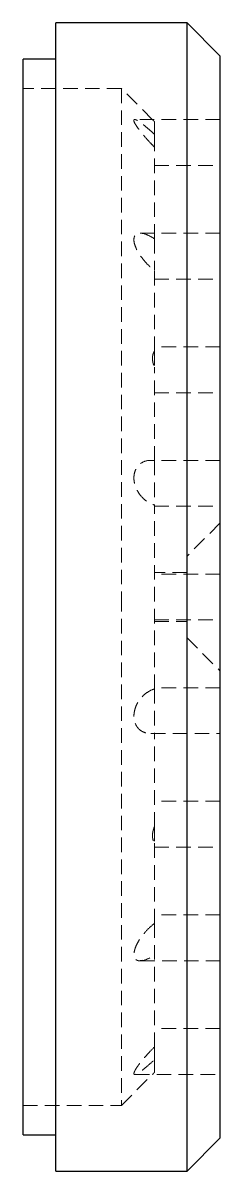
# Model space of a CAD drawing. Header units: millimetres. Extents: x 30 to 232, y 4 to 167.
# Drawn here: x 214.4 to 231.6, y 7 to 107 of the extents above; entities that cross this region are included whole.
import ezdxf

# ---------------------------------------------------------------- set-up
doc = ezdxf.new("R2010")
doc.units = ezdxf.units.MM
doc.linetypes.add('HIDDEN', pattern=[1.905, 1.27, -0.635])

msp = doc.modelspace()

# ---------------------------------------------------------------- linework, layer by layer
at = {"color": 7, "linetype": 'Continuous', "lineweight": 25}
for p, q in [((228.71, 107), (217.29, 107)), ((217.29, 57), (217.29, 107)), ((231.57, 104.14), (228.71, 107)), ((228.71, 57), (228.71, 107)), ((231.57, 104.14), (231.57, 57)), ((217.29, 103.86), (214.43, 103.86)), ((214.43, 57), (214.43, 103.86)), ((214.43, 10.14), (214.43, 57)), ((217.29, 7), (217.29, 57)), ((228.71, 7), (228.71, 57)), ((231.57, 57), (231.57, 9.86)), ((214.43, 10.14), (217.29, 10.14)), ((228.71, 7), (231.57, 9.86)), ((217.29, 7), (228.71, 7))]:
    msp.add_line(p, q, dxfattribs=at)
at = {"color": 7, "linetype": 'HIDDEN', "lineweight": 18}
for p, q in [((223, 101.29), (214.43, 101.29)), ((223, 101.29), (223, 57)), ((225.71, 98.57), (223, 101.29)), ((224.17, 98.59), (224.16, 98.59)), ((231.57, 98.59), (224.17, 98.59)), ((225.86, 97.31), (225.86, 98.42)), ((225.86, 97.31), (225.86, 96.2)), ((225.86, 88.2), (225.86, 96.2)), ((225.86, 94.59), (231.57, 94.59)), ((231.57, 88.69), (224.63, 88.69)), ((225.86, 88.2), (225.86, 85.44)), ((225.86, 78.41), (225.86, 85.44)), ((225.86, 84.69), (231.57, 84.69)), ((231.57, 78.79), (225.86, 78.79)), ((225.86, 78.42), (225.86, 77.01)), ((225.86, 68.87), (225.86, 77.01)), ((225.86, 74.79), (231.57, 74.79)), ((225.35, 68.88), (225.56, 68.88)), ((231.57, 68.9), (225.56, 68.9)), ((225.86, 68.87), (225.86, 65.01)), ((225.86, 48.99), (225.86, 65.01)), ((225.86, 64.9), (231.57, 64.9)), ((231.57, 63.43), (228.71, 60.57)), ((228.71, 59.14), (225.86, 59.14)), ((231.57, 59), (225.86, 59)), ((223, 57), (223, 12.71)), ((225.86, 55), (231.57, 55)), ((225.86, 54.86), (228.71, 54.86)), ((228.71, 53.43), (231.57, 50.57)), ((231.57, 49.1), (225.86, 49.1)), ((225.86, 48.99), (225.86, 45.13)), ((225.86, 45.13), (225.56, 45.11)), ((225.56, 45.1), (231.57, 45.1)), ((225.56, 45.1), (225.56, 45.1)), ((225.86, 36.99), (225.86, 45.13)), ((231.57, 39.21), (225.86, 39.21)), ((225.86, 36.99), (225.86, 35.59)), ((225.86, 28.56), (225.86, 35.59)), ((225.86, 35.21), (231.57, 35.21)), ((231.57, 29.31), (225.86, 29.31)), ((225.86, 28.59), (225.86, 25.8)), ((224.86, 25.36), (224.63, 25.33)), ((224.63, 25.31), (231.57, 25.31)), ((224.63, 25.31), (224.63, 25.31)), ((225.86, 17.8), (225.86, 25.8)), ((231.57, 19.41), (225.86, 19.41)), ((225.86, 17.8), (225.86, 16.69)), ((225.86, 15.58), (225.86, 16.69)), ((223, 12.71), (225.71, 15.43)), ((224.16, 15.41), (231.57, 15.41)), ((214.43, 12.71), (223, 12.71))]:
    msp.add_line(p, q, dxfattribs=at)
for points, knots in [([(225.86, 97.31), (225.66, 97.49), (225.48, 97.66), (225.11, 97.98), (224.93, 98.12), (224.61, 98.37), (224.46, 98.47), (224.28, 98.56), (224.23, 98.58), (224.15, 98.59), (224.12, 98.59), (224.08, 98.55), (224.07, 98.52), (224.09, 98.42), (224.11, 98.36), (224.18, 98.22), (224.23, 98.14), (224.34, 97.97), (224.4, 97.88), (224.61, 97.6), (224.77, 97.4), (225.11, 96.99), (225.29, 96.79), (225.48, 96.59)], [0, 0, 0, 0, 0.125, 0.125, 0.25, 0.25, 0.375, 0.375, 0.4375, 0.4375, 0.5, 0.5, 0.5625, 0.5625, 0.625, 0.625, 0.6875, 0.6875, 0.75, 0.75, 0.875, 0.875, 1, 1, 1, 1]), ([(224.12, 98.57), (224.12, 98.58), (224.13, 98.59), (224.15, 98.59), (224.16, 98.58)], [0, 0, 0, 0, 0.512379, 1, 1, 1, 1]), ([(225.71, 98.57), (225.71, 98.58), (225.69, 98.59), (225.76, 98.52), (225.84, 98.44), (225.86, 98.42)], [0, 0, 0, 0, 0.22241, 0.80206, 1, 1, 1, 1]), ([(225.86, 88.2), (225.65, 88.34), (225.45, 88.45), (225.05, 88.62), (224.86, 88.68), (224.61, 88.7), (224.53, 88.69), (224.38, 88.66), (224.31, 88.63), (224.2, 88.54), (224.16, 88.48), (224.1, 88.33), (224.08, 88.24), (224.08, 88.04), (224.09, 87.92), (224.15, 87.68), (224.2, 87.55), (224.36, 87.17), (224.52, 86.91), (224.86, 86.42), (225.05, 86.2), (225.44, 85.79), (225.65, 85.6), (225.86, 85.44)], [0, 0, 0, 0, 0.125, 0.125, 0.25, 0.25, 0.3125, 0.3125, 0.375, 0.375, 0.4375, 0.4375, 0.5, 0.5, 0.5625, 0.5625, 0.625, 0.625, 0.75, 0.75, 0.875, 0.875, 1, 1, 1, 1]), ([(225.86, 78.41), (225.81, 78.33), (225.77, 78.24), (225.71, 78.03), (225.7, 77.92), (225.7, 77.67), (225.71, 77.54), (225.77, 77.28), (225.81, 77.15), (225.86, 77.01)], [0, 0, 0, 0, 0.25, 0.25, 0.5, 0.5, 0.75, 0.75, 1, 1, 1, 1]), ([(225.86, 68.87), (225.65, 68.91), (225.45, 68.91), (225.05, 68.84), (224.86, 68.76), (224.61, 68.59), (224.52, 68.52), (224.38, 68.35), (224.31, 68.26), (224.2, 68.04), (224.16, 67.92), (224.1, 67.67), (224.08, 67.52), (224.08, 67.24), (224.09, 67.09), (224.16, 66.8), (224.2, 66.66), (224.31, 66.39), (224.38, 66.26), (224.52, 66.02), (224.6, 65.91), (224.86, 65.6), (225.05, 65.44), (225.44, 65.17), (225.65, 65.07), (225.86, 65.01)], [0, 0, 0, 0, 0.125, 0.125, 0.25, 0.25, 0.3125, 0.3125, 0.375, 0.375, 0.4375, 0.4375, 0.5, 0.5, 0.5625, 0.5625, 0.625, 0.625, 0.6875, 0.6875, 0.75, 0.75, 0.875, 0.875, 1, 1, 1, 1]), ([(225.86, 48.99), (225.65, 48.93), (225.45, 48.83), (225.05, 48.56), (224.86, 48.4), (224.61, 48.09), (224.52, 47.98), (224.38, 47.75), (224.31, 47.62), (224.2, 47.35), (224.16, 47.21), (224.1, 46.91), (224.08, 46.77), (224.08, 46.33), (224.14, 46.07), (224.31, 45.75), (224.38, 45.65), (224.52, 45.49), (224.6, 45.42), (224.86, 45.24), (225.05, 45.17), (225.44, 45.09), (225.65, 45.09), (225.86, 45.13)], [0, 0, 0, 0, 0.125, 0.125, 0.25, 0.25, 0.3125, 0.3125, 0.375, 0.375, 0.4375, 0.4375, 0.5, 0.5, 0.625, 0.625, 0.6875, 0.6875, 0.75, 0.75, 0.875, 0.875, 1, 1, 1, 1]), ([(225.86, 36.99), (225.81, 36.85), (225.77, 36.72), (225.71, 36.46), (225.7, 36.33), (225.7, 36.08), (225.71, 35.97), (225.77, 35.76), (225.81, 35.67), (225.86, 35.59)], [0, 0, 0, 0, 0.25, 0.25, 0.5, 0.5, 0.75, 0.75, 1, 1, 1, 1]), ([(225.86, 28.56), (225.65, 28.4), (225.45, 28.22), (225.05, 27.81), (224.86, 27.58), (224.6, 27.22), (224.52, 27.09), (224.38, 26.84), (224.31, 26.71), (224.2, 26.45), (224.16, 26.33), (224.1, 26.08), (224.08, 25.97), (224.08, 25.77), (224.1, 25.67), (224.16, 25.52), (224.2, 25.46), (224.31, 25.37), (224.38, 25.34), (224.52, 25.31), (224.6, 25.3), (224.86, 25.32), (225.05, 25.38), (225.44, 25.55), (225.65, 25.66), (225.86, 25.8)], [0, 0, 0, 0, 0.125, 0.125, 0.25, 0.25, 0.3125, 0.3125, 0.375, 0.375, 0.4375, 0.4375, 0.5, 0.5, 0.5625, 0.5625, 0.625, 0.625, 0.6875, 0.6875, 0.75, 0.75, 0.875, 0.875, 1, 1, 1, 1]), ([(225.86, 17.8), (225.65, 17.59), (225.44, 17.37), (225.15, 17.05), (225.05, 16.94), (224.86, 16.72), (224.77, 16.61), (224.6, 16.39), (224.52, 16.29), (224.38, 16.09), (224.31, 15.99), (224.2, 15.81), (224.16, 15.73), (224.1, 15.59), (224.08, 15.53), (224.08, 15.45), (224.09, 15.42), (224.16, 15.41), (224.2, 15.41), (224.37, 15.47), (224.52, 15.57), (224.86, 15.82), (225.05, 15.97), (225.44, 16.31), (225.65, 16.49), (225.86, 16.69)], [0, 0, 0, 0, 0.125, 0.125, 0.1875, 0.1875, 0.25, 0.25, 0.3125, 0.3125, 0.375, 0.375, 0.4375, 0.4375, 0.5, 0.5, 0.5625, 0.5625, 0.625, 0.625, 0.75, 0.75, 0.875, 0.875, 1, 1, 1, 1]), ([(225.86, 15.58), (225.8, 15.52), (225.71, 15.42), (225.71, 15.42), (225.71, 15.43)], [0, 0, 0, 0, 0.610395, 1, 1, 1, 1])]:
    msp.add_open_spline(points, degree=3, knots=knots, dxfattribs=at)
msp.add_open_spline([(225.48, 96.59), (225.6, 96.46), (225.73, 96.33), (225.86, 96.2)], degree=3, dxfattribs=at)

doc.saveas('drawing.dxf')
